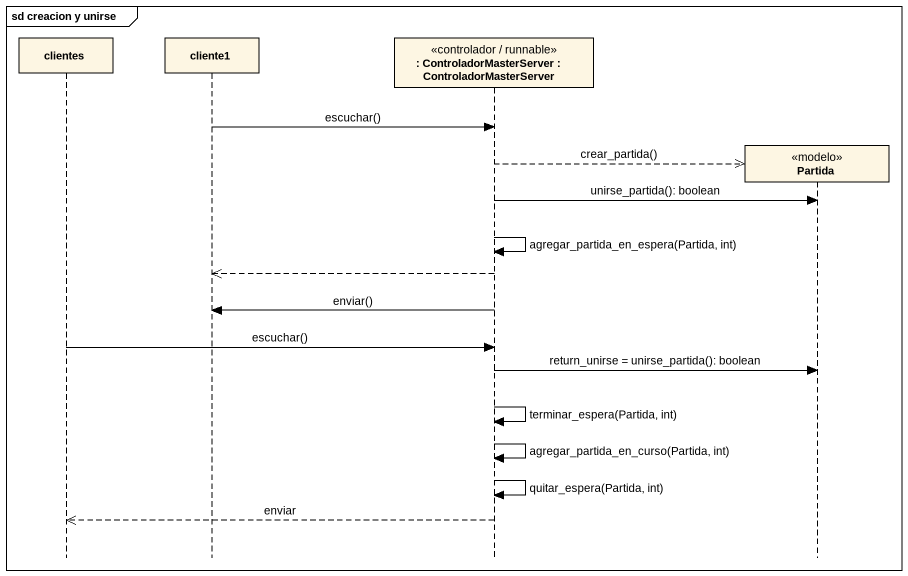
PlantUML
@startuml
mainframe sd creacion y unirse
hide footbox
participant clientes
participant cliente1
participant ": ControladorMasterServer : ControladorMasterServer" as ControladorMasterServer <<controlador / runnable>>
participant Partida <<modelo>>

cliente1 -> ControladorMasterServer : escuchar()
ControladorMasterServer -->> Partida ** : crear_partida()
ControladorMasterServer -> Partida : unirse_partida(): boolean
ControladorMasterServer -> ControladorMasterServer : agregar_partida_en_espera(Partida, int)
ControladorMasterServer -->> cliente1
ControladorMasterServer -> cliente1 : enviar()
clientes -> ControladorMasterServer : escuchar()
ControladorMasterServer -> Partida : return_unirse = unirse_partida(): boolean
ControladorMasterServer -> ControladorMasterServer : terminar_espera(Partida, int)
ControladorMasterServer -> ControladorMasterServer : agregar_partida_en_curso(Partida, int)
ControladorMasterServer -> ControladorMasterServer : quitar_espera(Partida, int)
ControladorMasterServer -->> clientes : enviar
@enduml
